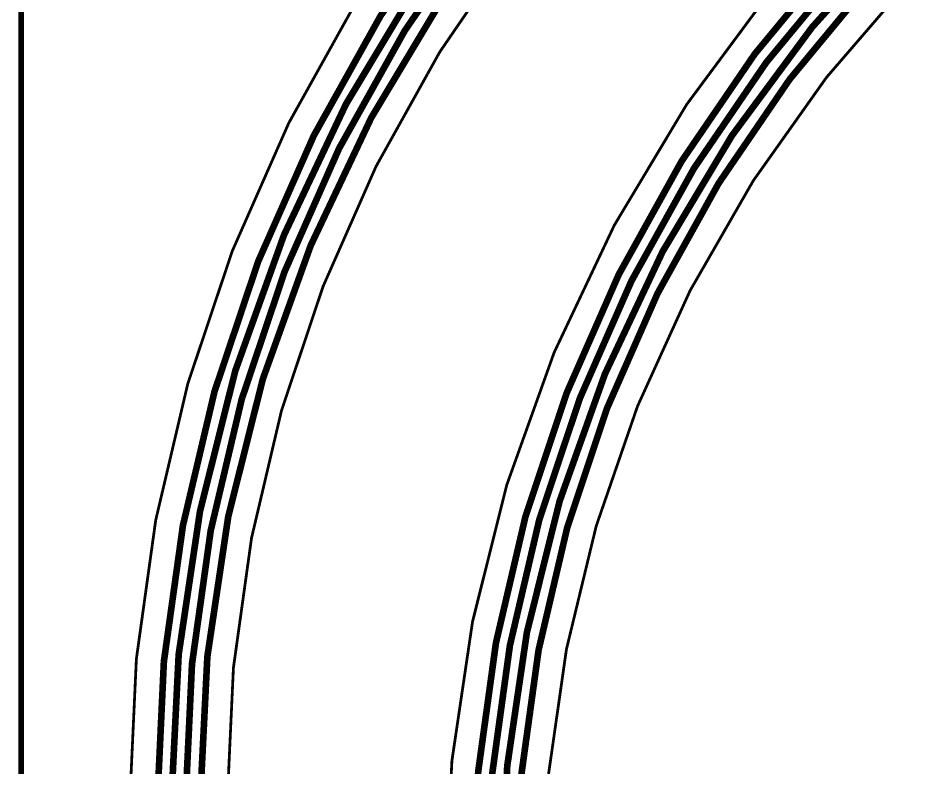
# Model space of a CAD drawing. Header units: inches. Extents: x -17 to 349, y -40 to 215.
# Drawn here: x -2.65 to 39.34, y 61.85 to 96.21 of the extents above; entities that cross this region are included whole.
import ezdxf

# ---------------------------------------------------------------- set-up
doc = ezdxf.new("R2010")
doc.units = ezdxf.units.IN
for name, color, linetype in [('Board Outline', 216, 'Continuous'), ('Bottom Layer', 5, 'Continuous'), ('Dimension', 6, 'Continuous')]:
    doc.layers.add(name, color=color, linetype=linetype)

msp = doc.modelspace()

# ---------------------------------------------------------------- linework, layer by layer
at = {"layer": 'Board Outline', "const_width": 0.127}
for points in [[(2.47029732, 60.4223455, -0.4142195751567328), (71.99095584, 129.94157654)], [(6.940295999999999, 60.4223455, -0.4142199883427267), (71.99095584, 125.47157786)], [(16.92229788, 55.71695232, -0.4142090794588383), (82.68929614, 121.48495642)], [(21.39229656, 55.71695232, -0.3988783474049679), (79.46506078, 116.93005062)]]:
    msp.add_lwpolyline(points, format="xyb", dxfattribs=at)
at = {"layer": 'Bottom Layer', "const_width": 0.3048}
for points in [[(3.73421656, 60.4223455, -0.4142135623730951), (71.98706963999999, 128.59859218)], [(4.37747156, 60.42499218, -0.4142135513537978), (71.98706963999999, 127.93818964)], [(5.027470259999999, 60.42499218, -0.4142135734834939), (71.98706963999999, 127.27779218)], [(5.697435899999999, 60.44492356, -0.4142135286851717), (71.98706456, 126.61738964)], [(18.17946834, 55.72599218, -0.4142135739342706), (82.52806964, 120.26739218)], [(18.82946958, 55.72599218, -0.4142135623897687), (82.52806964, 119.60698964)], [(19.47947082, 55.73657382, -0.4142135505909564), (82.55346963999999, 118.94659218)], [(20.16536988, 55.76198398, -0.4142135742870353), (82.52806964, 118.28618964)]]:
    msp.add_lwpolyline(points, format="xyb", dxfattribs=at)
at = {"layer": 'Dimension', "const_width": 0.254}
msp.add_lwpolyline([(-2.52168152, 17.06951628), (-2.52168152, 192.48185278)], dxfattribs=at)

doc.saveas('drawing.dxf')
